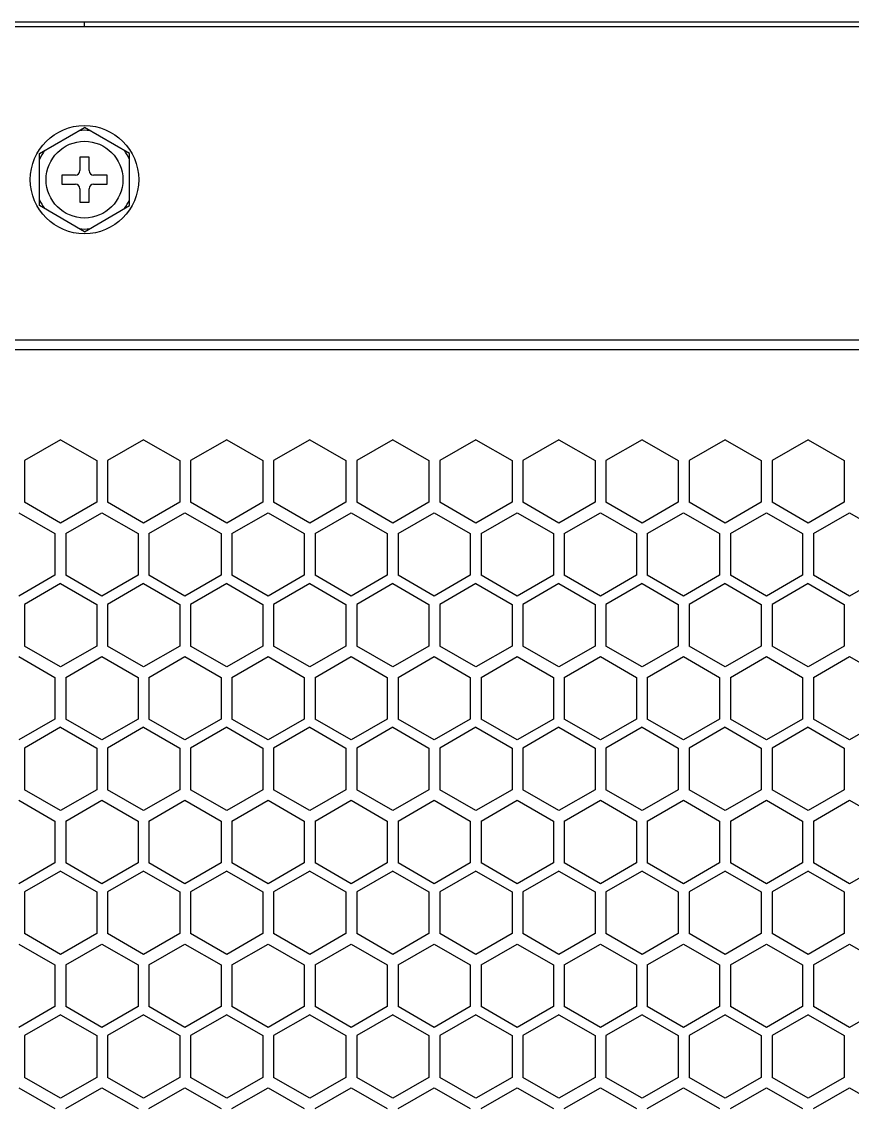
# Model space of a CAD drawing. Header units: millimetres. Extents: x 55614 to 110757, y -66981 to -47484.
# Drawn here: x 90117.4 to 90209.4, y -55846.1 to -55726.2 of the extents above; entities that cross this region are included whole.
import ezdxf

# ---------------------------------------------------------------- set-up
doc = ezdxf.new("R2010")
doc.units = ezdxf.units.MM
for name, color, linetype in [('2401-00336-S-M6-12HWM_0', 7, 'Continuous'), ('4209-0510_0', 7, 'Continuous'), ('4215-0412-2_0', 7, 'Continuous'), ('YT-50-01_AF0_1_0', 7, 'Continuous')]:
    doc.layers.add(name, color=color, linetype=linetype)
doc.layers.add('THICK', color=7, linetype='Continuous', lineweight=0)

# ---------------------------------------------------------------- blocks, each defined once
blk = doc.blocks.new('2-1725')
at = {"layer": '2401-00336-S-M6-12HWM_0', "color": 7, "linetype": 'Continuous'}
for p, q in [((-16737.13, -71605.56), (-16732.13, -71602.67)), ((-16727.13, -71605.56), (-16732.13, -71602.67)), ((-16737.13, -71611.33), (-16737.13, -71605.56)), ((-16727.13, -71611.33), (-16727.13, -71605.56)), ((-16732.63, -71605.95), (-16732.63, -71607.45)), ((-16731.63, -71605.95), (-16732.63, -71605.95)), ((-16731.63, -71607.45), (-16731.63, -71605.95)), ((-16734.63, -71607.95), (-16734.63, -71608.95)), ((-16733.13, -71607.95), (-16734.63, -71607.95)), ((-16729.63, -71607.95), (-16731.13, -71607.95)), ((-16729.63, -71608.95), (-16729.63, -71607.95)), ((-16734.63, -71608.95), (-16733.13, -71608.95)), ((-16732.63, -71609.45), (-16732.63, -71610.95)), ((-16731.63, -71610.95), (-16731.63, -71609.45)), ((-16731.13, -71608.95), (-16729.63, -71608.95)), ((-16732.13, -71614.22), (-16737.13, -71611.33)), ((-16732.63, -71610.95), (-16731.63, -71610.95)), ((-16732.13, -71614.22), (-16727.13, -71611.33))]:
    blk.add_line(p, q, dxfattribs=at)
for radius in [6, 4.25]:
    blk.add_circle((-16732.13, -71608.45), radius, dxfattribs=at)
for centre, radius, start, end in [((-16732.13, -71608.45), 5.47, 84.0076, 95.9924), ((-16732.13, -71608.45), 5.47, 144.0076, 155.9924), ((-16732.13, -71608.45), 5.47, 24.0076, 35.9924), ((-16733.13, -71607.45), 0.5, 270, 0), ((-16731.13, -71607.45), 0.5, 180, 270), ((-16733.13, -71609.45), 0.5, 0, 90), ((-16731.13, -71609.45), 0.5, 90, 180), ((-16732.13, -71608.45), 5.47, 204.0076, 215.9924), ((-16732.13, -71608.45), 5.47, 324.0076, 335.9924), ((-16732.13, -71608.45), 5.47, 264.0076, 275.9924)]:
    blk.add_arc(centre, radius, start, end, dxfattribs=at)
at = {"layer": '4209-0510_0', "color": 7, "linetype": 'Continuous'}
blk.add_line((-16428.73, -71626.23), (-17034.73, -71626.23), dxfattribs=at)
at = {"layer": '4215-0412-2_0', "color": 7, "linetype": 'Continuous'}
for p, q in [((-17075.08, -71591.47), (-16387.28, -71591.47)), ((-17042.18, -71627.27), (-16420.18, -71627.27)), ((-16734.78, -71637.27), (-16738.78, -71639.58)), ((-16734.78, -71637.27), (-16730.78, -71639.58)), ((-16725.58, -71637.27), (-16729.58, -71639.58)), ((-16725.58, -71637.27), (-16721.58, -71639.58)), ((-16716.38, -71637.27), (-16720.38, -71639.58)), ((-16716.38, -71637.27), (-16712.38, -71639.58)), ((-16707.18, -71637.27), (-16711.18, -71639.58)), ((-16707.18, -71637.27), (-16703.18, -71639.58)), ((-16697.98, -71637.27), (-16701.98, -71639.58)), ((-16697.98, -71637.27), (-16693.98, -71639.58)), ((-16688.78, -71637.27), (-16692.78, -71639.58)), ((-16688.78, -71637.27), (-16684.78, -71639.58)), ((-16679.58, -71637.27), (-16683.58, -71639.58)), ((-16679.58, -71637.27), (-16675.58, -71639.58)), ((-16670.38, -71637.27), (-16674.38, -71639.58)), ((-16670.38, -71637.27), (-16666.38, -71639.58)), ((-16661.18, -71637.27), (-16665.18, -71639.58)), ((-16661.18, -71637.27), (-16657.18, -71639.58)), ((-16651.98, -71637.27), (-16655.98, -71639.58)), ((-16651.98, -71637.27), (-16647.98, -71639.58)), ((-16738.78, -71639.58), (-16738.78, -71644.2)), ((-16730.78, -71639.58), (-16730.78, -71644.2)), ((-16729.58, -71639.58), (-16729.58, -71644.2)), ((-16721.58, -71639.58), (-16721.58, -71644.2)), ((-16720.38, -71639.58), (-16720.38, -71644.2)), ((-16712.38, -71639.58), (-16712.38, -71644.2)), ((-16711.18, -71639.58), (-16711.18, -71644.2)), ((-16703.18, -71639.58), (-16703.18, -71644.2)), ((-16701.98, -71639.58), (-16701.98, -71644.2)), ((-16693.98, -71639.58), (-16693.98, -71644.2)), ((-16692.78, -71639.58), (-16692.78, -71644.2)), ((-16684.78, -71639.58), (-16684.78, -71644.2)), ((-16683.58, -71639.58), (-16683.58, -71644.2)), ((-16675.58, -71639.58), (-16675.58, -71644.2)), ((-16674.38, -71639.58), (-16674.38, -71644.2)), ((-16666.38, -71639.58), (-16666.38, -71644.2)), ((-16665.18, -71639.58), (-16665.18, -71644.2)), ((-16657.18, -71639.58), (-16657.18, -71644.2)), ((-16655.98, -71639.58), (-16655.98, -71644.2)), ((-16647.98, -71639.58), (-16647.98, -71644.2)), ((-16734.78, -71646.51), (-16738.78, -71644.2)), ((-16730.78, -71644.2), (-16734.78, -71646.51)), ((-16725.58, -71646.51), (-16729.58, -71644.2)), ((-16721.58, -71644.2), (-16725.58, -71646.51)), ((-16716.38, -71646.51), (-16720.38, -71644.2)), ((-16712.38, -71644.2), (-16716.38, -71646.51)), ((-16707.18, -71646.51), (-16711.18, -71644.2)), ((-16703.18, -71644.2), (-16707.18, -71646.51)), ((-16697.98, -71646.51), (-16701.98, -71644.2)), ((-16693.98, -71644.2), (-16697.98, -71646.51)), ((-16688.78, -71646.51), (-16692.78, -71644.2)), ((-16684.78, -71644.2), (-16688.78, -71646.51)), ((-16679.58, -71646.51), (-16683.58, -71644.2)), ((-16675.58, -71644.2), (-16679.58, -71646.51)), ((-16670.38, -71646.51), (-16674.38, -71644.2)), ((-16666.38, -71644.2), (-16670.38, -71646.51)), ((-16661.18, -71646.51), (-16665.18, -71644.2)), ((-16657.18, -71644.2), (-16661.18, -71646.51)), ((-16651.98, -71646.51), (-16655.98, -71644.2)), ((-16647.98, -71644.2), (-16651.98, -71646.51)), ((-16739.4, -71645.36), (-16735.4, -71647.67)), ((-16734.2, -71647.67), (-16730.2, -71645.36)), ((-16730.2, -71645.36), (-16726.2, -71647.67)), ((-16725, -71647.67), (-16721, -71645.36)), ((-16721, -71645.36), (-16717, -71647.67)), ((-16715.8, -71647.67), (-16711.8, -71645.36)), ((-16711.8, -71645.36), (-16707.8, -71647.67)), ((-16706.6, -71647.67), (-16702.6, -71645.36)), ((-16702.6, -71645.36), (-16698.6, -71647.67)), ((-16697.4, -71647.67), (-16693.4, -71645.36)), ((-16693.4, -71645.36), (-16689.4, -71647.67)), ((-16688.2, -71647.67), (-16684.2, -71645.36)), ((-16684.2, -71645.36), (-16680.2, -71647.67)), ((-16679, -71647.67), (-16675, -71645.36)), ((-16675, -71645.36), (-16671, -71647.67)), ((-16669.8, -71647.67), (-16665.8, -71645.36)), ((-16665.8, -71645.36), (-16661.8, -71647.67)), ((-16660.6, -71647.67), (-16656.6, -71645.36)), ((-16656.6, -71645.36), (-16652.6, -71647.67)), ((-16651.4, -71647.67), (-16647.4, -71645.36)), ((-16647.4, -71645.36), (-16643.4, -71647.67)), ((-16735.4, -71647.67), (-16735.4, -71652.29)), ((-16734.2, -71647.67), (-16734.2, -71652.29)), ((-16726.2, -71647.67), (-16726.2, -71652.29)), ((-16725, -71647.67), (-16725, -71652.29)), ((-16717, -71647.67), (-16717, -71652.29)), ((-16715.8, -71647.67), (-16715.8, -71652.29)), ((-16707.8, -71647.67), (-16707.8, -71652.29)), ((-16706.6, -71647.67), (-16706.6, -71652.29)), ((-16698.6, -71647.67), (-16698.6, -71652.29)), ((-16697.4, -71647.67), (-16697.4, -71652.29)), ((-16689.4, -71647.67), (-16689.4, -71652.29)), ((-16688.2, -71647.67), (-16688.2, -71652.29)), ((-16680.2, -71647.67), (-16680.2, -71652.29)), ((-16679, -71647.67), (-16679, -71652.29)), ((-16671, -71647.67), (-16671, -71652.29)), ((-16669.8, -71647.67), (-16669.8, -71652.29)), ((-16661.8, -71647.67), (-16661.8, -71652.29)), ((-16660.6, -71647.67), (-16660.6, -71652.29)), ((-16652.6, -71647.67), (-16652.6, -71652.29)), ((-16651.4, -71647.67), (-16651.4, -71652.29)), ((-16735.4, -71652.29), (-16739.4, -71654.6)), ((-16730.2, -71654.6), (-16734.2, -71652.29)), ((-16726.2, -71652.29), (-16730.2, -71654.6)), ((-16721, -71654.6), (-16725, -71652.29)), ((-16717, -71652.29), (-16721, -71654.6)), ((-16711.8, -71654.6), (-16715.8, -71652.29)), ((-16707.8, -71652.29), (-16711.8, -71654.6)), ((-16702.6, -71654.6), (-16706.6, -71652.29)), ((-16698.6, -71652.29), (-16702.6, -71654.6)), ((-16693.4, -71654.6), (-16697.4, -71652.29)), ((-16689.4, -71652.29), (-16693.4, -71654.6)), ((-16684.2, -71654.6), (-16688.2, -71652.29)), ((-16680.2, -71652.29), (-16684.2, -71654.6)), ((-16675, -71654.6), (-16679, -71652.29)), ((-16671, -71652.29), (-16675, -71654.6)), ((-16665.8, -71654.6), (-16669.8, -71652.29)), ((-16661.8, -71652.29), (-16665.8, -71654.6)), ((-16656.6, -71654.6), (-16660.6, -71652.29)), ((-16652.6, -71652.29), (-16656.6, -71654.6)), ((-16647.4, -71654.6), (-16651.4, -71652.29)), ((-16643.4, -71652.29), (-16647.4, -71654.6)), ((-16734.78, -71653.2), (-16738.78, -71655.51)), ((-16734.78, -71653.2), (-16730.78, -71655.51)), ((-16725.58, -71653.2), (-16729.58, -71655.51)), ((-16725.58, -71653.2), (-16721.58, -71655.51)), ((-16716.38, -71653.2), (-16720.38, -71655.51)), ((-16716.38, -71653.2), (-16712.38, -71655.51)), ((-16707.18, -71653.2), (-16711.18, -71655.51)), ((-16707.18, -71653.2), (-16703.18, -71655.51)), ((-16697.98, -71653.2), (-16701.98, -71655.51)), ((-16697.98, -71653.2), (-16693.98, -71655.51)), ((-16688.78, -71653.2), (-16692.78, -71655.51)), ((-16688.78, -71653.2), (-16684.78, -71655.51)), ((-16679.58, -71653.2), (-16683.58, -71655.51)), ((-16679.58, -71653.2), (-16675.58, -71655.51)), ((-16670.38, -71653.2), (-16674.38, -71655.51)), ((-16670.38, -71653.2), (-16666.38, -71655.51)), ((-16661.18, -71653.2), (-16665.18, -71655.51)), ((-16661.18, -71653.2), (-16657.18, -71655.51)), ((-16651.98, -71653.2), (-16655.98, -71655.51)), ((-16651.98, -71653.2), (-16647.98, -71655.51)), ((-16738.78, -71655.51), (-16738.78, -71660.13)), ((-16730.78, -71655.51), (-16730.78, -71660.13)), ((-16729.58, -71655.51), (-16729.58, -71660.13)), ((-16721.58, -71655.51), (-16721.58, -71660.13)), ((-16720.38, -71655.51), (-16720.38, -71660.13)), ((-16712.38, -71655.51), (-16712.38, -71660.13)), ((-16711.18, -71655.51), (-16711.18, -71660.13)), ((-16703.18, -71655.51), (-16703.18, -71660.13)), ((-16701.98, -71655.51), (-16701.98, -71660.13)), ((-16693.98, -71655.51), (-16693.98, -71660.13)), ((-16692.78, -71655.51), (-16692.78, -71660.13)), ((-16684.78, -71655.51), (-16684.78, -71660.13)), ((-16683.58, -71655.51), (-16683.58, -71660.13)), ((-16675.58, -71655.51), (-16675.58, -71660.13)), ((-16674.38, -71655.51), (-16674.38, -71660.13)), ((-16666.38, -71655.51), (-16666.38, -71660.13)), ((-16665.18, -71655.51), (-16665.18, -71660.13)), ((-16657.18, -71655.51), (-16657.18, -71660.13)), ((-16655.98, -71655.51), (-16655.98, -71660.13)), ((-16647.98, -71655.51), (-16647.98, -71660.13)), ((-16734.78, -71662.44), (-16738.78, -71660.13)), ((-16730.78, -71660.13), (-16734.78, -71662.44)), ((-16725.58, -71662.44), (-16729.58, -71660.13)), ((-16721.58, -71660.13), (-16725.58, -71662.44)), ((-16716.38, -71662.44), (-16720.38, -71660.13)), ((-16712.38, -71660.13), (-16716.38, -71662.44)), ((-16707.18, -71662.44), (-16711.18, -71660.13)), ((-16703.18, -71660.13), (-16707.18, -71662.44)), ((-16697.98, -71662.44), (-16701.98, -71660.13)), ((-16693.98, -71660.13), (-16697.98, -71662.44)), ((-16688.78, -71662.44), (-16692.78, -71660.13)), ((-16684.78, -71660.13), (-16688.78, -71662.44)), ((-16679.58, -71662.44), (-16683.58, -71660.13)), ((-16675.58, -71660.13), (-16679.58, -71662.44)), ((-16670.38, -71662.44), (-16674.38, -71660.13)), ((-16666.38, -71660.13), (-16670.38, -71662.44)), ((-16661.18, -71662.44), (-16665.18, -71660.13)), ((-16657.18, -71660.13), (-16661.18, -71662.44)), ((-16651.98, -71662.44), (-16655.98, -71660.13)), ((-16647.98, -71660.13), (-16651.98, -71662.44)), ((-16739.4, -71661.29), (-16735.4, -71663.6)), ((-16734.2, -71663.6), (-16730.2, -71661.29)), ((-16730.2, -71661.29), (-16726.2, -71663.6)), ((-16725, -71663.6), (-16721, -71661.29)), ((-16721, -71661.29), (-16717, -71663.6)), ((-16715.8, -71663.6), (-16711.8, -71661.29)), ((-16711.8, -71661.29), (-16707.8, -71663.6)), ((-16706.6, -71663.6), (-16702.6, -71661.29)), ((-16702.6, -71661.29), (-16698.6, -71663.6)), ((-16697.4, -71663.6), (-16693.4, -71661.29)), ((-16693.4, -71661.29), (-16689.4, -71663.6)), ((-16688.2, -71663.6), (-16684.2, -71661.29)), ((-16684.2, -71661.29), (-16680.2, -71663.6)), ((-16679, -71663.6), (-16675, -71661.29)), ((-16675, -71661.29), (-16671, -71663.6)), ((-16669.8, -71663.6), (-16665.8, -71661.29)), ((-16665.8, -71661.29), (-16661.8, -71663.6)), ((-16660.6, -71663.6), (-16656.6, -71661.29)), ((-16656.6, -71661.29), (-16652.6, -71663.6)), ((-16651.4, -71663.6), (-16647.4, -71661.29)), ((-16647.4, -71661.29), (-16643.4, -71663.6)), ((-16735.4, -71663.6), (-16735.4, -71668.22)), ((-16734.2, -71663.6), (-16734.2, -71668.22)), ((-16726.2, -71663.6), (-16726.2, -71668.22)), ((-16725, -71663.6), (-16725, -71668.22)), ((-16717, -71663.6), (-16717, -71668.22)), ((-16715.8, -71663.6), (-16715.8, -71668.22)), ((-16707.8, -71663.6), (-16707.8, -71668.22)), ((-16706.6, -71663.6), (-16706.6, -71668.22)), ((-16698.6, -71663.6), (-16698.6, -71668.22)), ((-16697.4, -71663.6), (-16697.4, -71668.22)), ((-16689.4, -71663.6), (-16689.4, -71668.22)), ((-16688.2, -71663.6), (-16688.2, -71668.22)), ((-16680.2, -71663.6), (-16680.2, -71668.22)), ((-16679, -71663.6), (-16679, -71668.22)), ((-16671, -71663.6), (-16671, -71668.22)), ((-16669.8, -71663.6), (-16669.8, -71668.22)), ((-16661.8, -71663.6), (-16661.8, -71668.22)), ((-16660.6, -71663.6), (-16660.6, -71668.22)), ((-16652.6, -71663.6), (-16652.6, -71668.22)), ((-16651.4, -71663.6), (-16651.4, -71668.22)), ((-16735.4, -71668.22), (-16739.4, -71670.53)), ((-16730.2, -71670.53), (-16734.2, -71668.22)), ((-16726.2, -71668.22), (-16730.2, -71670.53)), ((-16721, -71670.53), (-16725, -71668.22)), ((-16717, -71668.22), (-16721, -71670.53)), ((-16711.8, -71670.53), (-16715.8, -71668.22)), ((-16707.8, -71668.22), (-16711.8, -71670.53)), ((-16702.6, -71670.53), (-16706.6, -71668.22)), ((-16698.6, -71668.22), (-16702.6, -71670.53)), ((-16693.4, -71670.53), (-16697.4, -71668.22)), ((-16689.4, -71668.22), (-16693.4, -71670.53)), ((-16684.2, -71670.53), (-16688.2, -71668.22)), ((-16680.2, -71668.22), (-16684.2, -71670.53)), ((-16675, -71670.53), (-16679, -71668.22)), ((-16671, -71668.22), (-16675, -71670.53)), ((-16665.8, -71670.53), (-16669.8, -71668.22)), ((-16661.8, -71668.22), (-16665.8, -71670.53)), ((-16656.6, -71670.53), (-16660.6, -71668.22)), ((-16652.6, -71668.22), (-16656.6, -71670.53)), ((-16647.4, -71670.53), (-16651.4, -71668.22)), ((-16643.4, -71668.22), (-16647.4, -71670.53)), ((-16734.78, -71669.13), (-16738.78, -71671.44)), ((-16734.78, -71669.13), (-16730.78, -71671.44)), ((-16725.58, -71669.13), (-16729.58, -71671.44)), ((-16725.58, -71669.13), (-16721.58, -71671.44)), ((-16716.38, -71669.13), (-16720.38, -71671.44)), ((-16716.38, -71669.13), (-16712.38, -71671.44)), ((-16707.18, -71669.13), (-16711.18, -71671.44)), ((-16707.18, -71669.13), (-16703.18, -71671.44)), ((-16697.98, -71669.13), (-16701.98, -71671.44)), ((-16697.98, -71669.13), (-16693.98, -71671.44)), ((-16688.78, -71669.13), (-16692.78, -71671.44)), ((-16688.78, -71669.13), (-16684.78, -71671.44)), ((-16679.58, -71669.13), (-16683.58, -71671.44)), ((-16679.58, -71669.13), (-16675.58, -71671.44)), ((-16670.38, -71669.13), (-16674.38, -71671.44)), ((-16670.38, -71669.13), (-16666.38, -71671.44)), ((-16661.18, -71669.13), (-16665.18, -71671.44)), ((-16661.18, -71669.13), (-16657.18, -71671.44)), ((-16651.98, -71669.13), (-16655.98, -71671.44)), ((-16651.98, -71669.13), (-16647.98, -71671.44)), ((-16738.78, -71671.44), (-16738.78, -71676.06)), ((-16730.78, -71671.44), (-16730.78, -71676.06)), ((-16729.58, -71671.44), (-16729.58, -71676.06)), ((-16721.58, -71671.44), (-16721.58, -71676.06)), ((-16720.38, -71671.44), (-16720.38, -71676.06)), ((-16712.38, -71671.44), (-16712.38, -71676.06)), ((-16711.18, -71671.44), (-16711.18, -71676.06)), ((-16703.18, -71671.44), (-16703.18, -71676.06)), ((-16701.98, -71671.44), (-16701.98, -71676.06)), ((-16693.98, -71671.44), (-16693.98, -71676.06)), ((-16692.78, -71671.44), (-16692.78, -71676.06)), ((-16684.78, -71671.44), (-16684.78, -71676.06)), ((-16683.58, -71671.44), (-16683.58, -71676.06)), ((-16675.58, -71671.44), (-16675.58, -71676.06)), ((-16674.38, -71671.44), (-16674.38, -71676.06)), ((-16666.38, -71671.44), (-16666.38, -71676.06)), ((-16665.18, -71671.44), (-16665.18, -71676.06)), ((-16657.18, -71671.44), (-16657.18, -71676.06)), ((-16655.98, -71671.44), (-16655.98, -71676.06)), ((-16647.98, -71671.44), (-16647.98, -71676.06)), ((-16734.78, -71678.37), (-16738.78, -71676.06)), ((-16730.78, -71676.06), (-16734.78, -71678.37)), ((-16725.58, -71678.37), (-16729.58, -71676.06)), ((-16721.58, -71676.06), (-16725.58, -71678.37)), ((-16716.38, -71678.37), (-16720.38, -71676.06)), ((-16712.38, -71676.06), (-16716.38, -71678.37)), ((-16707.18, -71678.37), (-16711.18, -71676.06)), ((-16703.18, -71676.06), (-16707.18, -71678.37)), ((-16697.98, -71678.37), (-16701.98, -71676.06)), ((-16693.98, -71676.06), (-16697.98, -71678.37)), ((-16688.78, -71678.37), (-16692.78, -71676.06)), ((-16684.78, -71676.06), (-16688.78, -71678.37)), ((-16679.58, -71678.37), (-16683.58, -71676.06)), ((-16675.58, -71676.06), (-16679.58, -71678.37)), ((-16670.38, -71678.37), (-16674.38, -71676.06)), ((-16666.38, -71676.06), (-16670.38, -71678.37)), ((-16661.18, -71678.37), (-16665.18, -71676.06)), ((-16657.18, -71676.06), (-16661.18, -71678.37)), ((-16651.98, -71678.37), (-16655.98, -71676.06)), ((-16647.98, -71676.06), (-16651.98, -71678.37)), ((-16739.4, -71677.22), (-16735.4, -71679.53)), ((-16734.2, -71679.53), (-16730.2, -71677.22)), ((-16730.2, -71677.22), (-16726.2, -71679.53)), ((-16725, -71679.53), (-16721, -71677.22)), ((-16721, -71677.22), (-16717, -71679.53)), ((-16715.8, -71679.53), (-16711.8, -71677.22)), ((-16711.8, -71677.22), (-16707.8, -71679.53)), ((-16706.6, -71679.53), (-16702.6, -71677.22)), ((-16702.6, -71677.22), (-16698.6, -71679.53)), ((-16697.4, -71679.53), (-16693.4, -71677.22)), ((-16693.4, -71677.22), (-16689.4, -71679.53)), ((-16688.2, -71679.53), (-16684.2, -71677.22)), ((-16684.2, -71677.22), (-16680.2, -71679.53)), ((-16679, -71679.53), (-16675, -71677.22)), ((-16675, -71677.22), (-16671, -71679.53)), ((-16669.8, -71679.53), (-16665.8, -71677.22)), ((-16665.8, -71677.22), (-16661.8, -71679.53)), ((-16660.6, -71679.53), (-16656.6, -71677.22)), ((-16656.6, -71677.22), (-16652.6, -71679.53)), ((-16651.4, -71679.53), (-16647.4, -71677.22)), ((-16647.4, -71677.22), (-16643.4, -71679.53)), ((-16735.4, -71679.53), (-16735.4, -71684.15)), ((-16734.2, -71679.53), (-16734.2, -71684.15)), ((-16726.2, -71679.53), (-16726.2, -71684.15)), ((-16725, -71679.53), (-16725, -71684.15)), ((-16717, -71679.53), (-16717, -71684.15)), ((-16715.8, -71679.53), (-16715.8, -71684.15)), ((-16707.8, -71679.53), (-16707.8, -71684.15)), ((-16706.6, -71679.53), (-16706.6, -71684.15)), ((-16698.6, -71679.53), (-16698.6, -71684.15)), ((-16697.4, -71679.53), (-16697.4, -71684.15)), ((-16689.4, -71679.53), (-16689.4, -71684.15)), ((-16688.2, -71679.53), (-16688.2, -71684.15)), ((-16680.2, -71679.53), (-16680.2, -71684.15)), ((-16679, -71679.53), (-16679, -71684.15)), ((-16671, -71679.53), (-16671, -71684.15)), ((-16669.8, -71679.53), (-16669.8, -71684.15)), ((-16661.8, -71679.53), (-16661.8, -71684.15)), ((-16660.6, -71679.53), (-16660.6, -71684.15)), ((-16652.6, -71679.53), (-16652.6, -71684.15)), ((-16651.4, -71679.53), (-16651.4, -71684.15)), ((-16735.4, -71684.15), (-16739.4, -71686.46)), ((-16730.2, -71686.46), (-16734.2, -71684.15)), ((-16726.2, -71684.15), (-16730.2, -71686.46)), ((-16721, -71686.46), (-16725, -71684.15)), ((-16717, -71684.15), (-16721, -71686.46)), ((-16711.8, -71686.46), (-16715.8, -71684.15)), ((-16707.8, -71684.15), (-16711.8, -71686.46)), ((-16702.6, -71686.46), (-16706.6, -71684.15)), ((-16698.6, -71684.15), (-16702.6, -71686.46)), ((-16693.4, -71686.46), (-16697.4, -71684.15)), ((-16689.4, -71684.15), (-16693.4, -71686.46)), ((-16684.2, -71686.46), (-16688.2, -71684.15)), ((-16680.2, -71684.15), (-16684.2, -71686.46)), ((-16675, -71686.46), (-16679, -71684.15)), ((-16671, -71684.15), (-16675, -71686.46)), ((-16665.8, -71686.46), (-16669.8, -71684.15)), ((-16661.8, -71684.15), (-16665.8, -71686.46)), ((-16656.6, -71686.46), (-16660.6, -71684.15)), ((-16652.6, -71684.15), (-16656.6, -71686.46)), ((-16647.4, -71686.46), (-16651.4, -71684.15)), ((-16643.4, -71684.15), (-16647.4, -71686.46)), ((-16734.78, -71685.06), (-16738.78, -71687.37)), ((-16734.78, -71685.06), (-16730.78, -71687.37)), ((-16725.58, -71685.06), (-16729.58, -71687.37)), ((-16725.58, -71685.06), (-16721.58, -71687.37)), ((-16716.38, -71685.06), (-16720.38, -71687.37)), ((-16716.38, -71685.06), (-16712.38, -71687.37)), ((-16707.18, -71685.06), (-16711.18, -71687.37)), ((-16707.18, -71685.06), (-16703.18, -71687.37)), ((-16697.98, -71685.06), (-16701.98, -71687.37)), ((-16697.98, -71685.06), (-16693.98, -71687.37)), ((-16688.78, -71685.06), (-16692.78, -71687.37)), ((-16688.78, -71685.06), (-16684.78, -71687.37)), ((-16679.58, -71685.06), (-16683.58, -71687.37)), ((-16679.58, -71685.06), (-16675.58, -71687.37)), ((-16670.38, -71685.06), (-16674.38, -71687.37)), ((-16670.38, -71685.06), (-16666.38, -71687.37)), ((-16661.18, -71685.06), (-16665.18, -71687.37)), ((-16661.18, -71685.06), (-16657.18, -71687.37)), ((-16651.98, -71685.06), (-16655.98, -71687.37)), ((-16651.98, -71685.06), (-16647.98, -71687.37)), ((-16738.78, -71687.37), (-16738.78, -71691.99)), ((-16730.78, -71687.37), (-16730.78, -71691.99)), ((-16729.58, -71687.37), (-16729.58, -71691.99)), ((-16721.58, -71687.37), (-16721.58, -71691.99)), ((-16720.38, -71687.37), (-16720.38, -71691.99)), ((-16712.38, -71687.37), (-16712.38, -71691.99)), ((-16711.18, -71687.37), (-16711.18, -71691.99)), ((-16703.18, -71687.37), (-16703.18, -71691.99)), ((-16701.98, -71687.37), (-16701.98, -71691.99)), ((-16693.98, -71687.37), (-16693.98, -71691.99)), ((-16692.78, -71687.37), (-16692.78, -71691.99)), ((-16684.78, -71687.37), (-16684.78, -71691.99)), ((-16683.58, -71687.37), (-16683.58, -71691.99)), ((-16675.58, -71687.37), (-16675.58, -71691.99)), ((-16674.38, -71687.37), (-16674.38, -71691.99)), ((-16666.38, -71687.37), (-16666.38, -71691.99)), ((-16665.18, -71687.37), (-16665.18, -71691.99)), ((-16657.18, -71687.37), (-16657.18, -71691.99)), ((-16655.98, -71687.37), (-16655.98, -71691.99)), ((-16647.98, -71687.37), (-16647.98, -71691.99)), ((-16734.78, -71694.3), (-16738.78, -71691.99)), ((-16730.78, -71691.99), (-16734.78, -71694.3)), ((-16725.58, -71694.3), (-16729.58, -71691.99)), ((-16721.58, -71691.99), (-16725.58, -71694.3)), ((-16716.38, -71694.3), (-16720.38, -71691.99)), ((-16712.38, -71691.99), (-16716.38, -71694.3)), ((-16707.18, -71694.3), (-16711.18, -71691.99)), ((-16703.18, -71691.99), (-16707.18, -71694.3)), ((-16697.98, -71694.3), (-16701.98, -71691.99)), ((-16693.98, -71691.99), (-16697.98, -71694.3)), ((-16688.78, -71694.3), (-16692.78, -71691.99)), ((-16684.78, -71691.99), (-16688.78, -71694.3)), ((-16679.58, -71694.3), (-16683.58, -71691.99)), ((-16675.58, -71691.99), (-16679.58, -71694.3)), ((-16670.38, -71694.3), (-16674.38, -71691.99)), ((-16666.38, -71691.99), (-16670.38, -71694.3)), ((-16661.18, -71694.3), (-16665.18, -71691.99)), ((-16657.18, -71691.99), (-16661.18, -71694.3)), ((-16651.98, -71694.3), (-16655.98, -71691.99)), ((-16647.98, -71691.99), (-16651.98, -71694.3)), ((-16739.4, -71693.15), (-16735.4, -71695.46)), ((-16734.2, -71695.46), (-16730.2, -71693.15)), ((-16730.2, -71693.15), (-16726.2, -71695.46)), ((-16725, -71695.46), (-16721, -71693.15)), ((-16721, -71693.15), (-16717, -71695.46)), ((-16715.8, -71695.46), (-16711.8, -71693.15)), ((-16711.8, -71693.15), (-16707.8, -71695.46)), ((-16706.6, -71695.46), (-16702.6, -71693.15)), ((-16702.6, -71693.15), (-16698.6, -71695.46)), ((-16697.4, -71695.46), (-16693.4, -71693.15)), ((-16693.4, -71693.15), (-16689.4, -71695.46)), ((-16688.2, -71695.46), (-16684.2, -71693.15)), ((-16684.2, -71693.15), (-16680.2, -71695.46)), ((-16679, -71695.46), (-16675, -71693.15)), ((-16675, -71693.15), (-16671, -71695.46)), ((-16669.8, -71695.46), (-16665.8, -71693.15)), ((-16665.8, -71693.15), (-16661.8, -71695.46)), ((-16660.6, -71695.46), (-16656.6, -71693.15)), ((-16656.6, -71693.15), (-16652.6, -71695.46)), ((-16651.4, -71695.46), (-16647.4, -71693.15)), ((-16647.4, -71693.15), (-16643.4, -71695.46)), ((-16735.4, -71695.46), (-16735.4, -71700.08)), ((-16734.2, -71695.46), (-16734.2, -71700.08)), ((-16726.2, -71695.46), (-16726.2, -71700.08)), ((-16725, -71695.46), (-16725, -71700.08)), ((-16717, -71695.46), (-16717, -71700.08)), ((-16715.8, -71695.46), (-16715.8, -71700.08)), ((-16707.8, -71695.46), (-16707.8, -71700.08)), ((-16706.6, -71695.46), (-16706.6, -71700.08)), ((-16698.6, -71695.46), (-16698.6, -71700.08)), ((-16697.4, -71695.46), (-16697.4, -71700.08)), ((-16689.4, -71695.46), (-16689.4, -71700.08)), ((-16688.2, -71695.46), (-16688.2, -71700.08)), ((-16680.2, -71695.46), (-16680.2, -71700.08)), ((-16679, -71695.46), (-16679, -71700.08)), ((-16671, -71695.46), (-16671, -71700.08)), ((-16669.8, -71695.46), (-16669.8, -71700.08)), ((-16661.8, -71695.46), (-16661.8, -71700.08)), ((-16660.6, -71695.46), (-16660.6, -71700.08)), ((-16652.6, -71695.46), (-16652.6, -71700.08)), ((-16651.4, -71695.46), (-16651.4, -71700.08)), ((-16735.4, -71700.08), (-16739.4, -71702.39)), ((-16730.2, -71702.39), (-16734.2, -71700.08)), ((-16726.2, -71700.08), (-16730.2, -71702.39)), ((-16721, -71702.39), (-16725, -71700.08)), ((-16717, -71700.08), (-16721, -71702.39)), ((-16711.8, -71702.39), (-16715.8, -71700.08)), ((-16707.8, -71700.08), (-16711.8, -71702.39)), ((-16702.6, -71702.39), (-16706.6, -71700.08)), ((-16698.6, -71700.08), (-16702.6, -71702.39)), ((-16693.4, -71702.39), (-16697.4, -71700.08)), ((-16689.4, -71700.08), (-16693.4, -71702.39)), ((-16684.2, -71702.39), (-16688.2, -71700.08)), ((-16680.2, -71700.08), (-16684.2, -71702.39)), ((-16675, -71702.39), (-16679, -71700.08)), ((-16671, -71700.08), (-16675, -71702.39)), ((-16665.8, -71702.39), (-16669.8, -71700.08)), ((-16661.8, -71700.08), (-16665.8, -71702.39)), ((-16656.6, -71702.39), (-16660.6, -71700.08)), ((-16652.6, -71700.08), (-16656.6, -71702.39)), ((-16647.4, -71702.39), (-16651.4, -71700.08)), ((-16643.4, -71700.08), (-16647.4, -71702.39)), ((-16734.78, -71700.99), (-16738.78, -71703.3)), ((-16734.78, -71700.99), (-16730.78, -71703.3)), ((-16725.58, -71700.99), (-16729.58, -71703.3)), ((-16725.58, -71700.99), (-16721.58, -71703.3)), ((-16716.38, -71700.99), (-16720.38, -71703.3)), ((-16716.38, -71700.99), (-16712.38, -71703.3)), ((-16707.18, -71700.99), (-16711.18, -71703.3)), ((-16707.18, -71700.99), (-16703.18, -71703.3)), ((-16697.98, -71700.99), (-16701.98, -71703.3)), ((-16697.98, -71700.99), (-16693.98, -71703.3)), ((-16688.78, -71700.99), (-16692.78, -71703.3)), ((-16688.78, -71700.99), (-16684.78, -71703.3)), ((-16679.58, -71700.99), (-16683.58, -71703.3)), ((-16679.58, -71700.99), (-16675.58, -71703.3)), ((-16670.38, -71700.99), (-16674.38, -71703.3)), ((-16670.38, -71700.99), (-16666.38, -71703.3)), ((-16661.18, -71700.99), (-16665.18, -71703.3)), ((-16661.18, -71700.99), (-16657.18, -71703.3)), ((-16651.98, -71700.99), (-16655.98, -71703.3)), ((-16651.98, -71700.99), (-16647.98, -71703.3)), ((-16738.78, -71703.3), (-16738.78, -71707.92)), ((-16730.78, -71703.3), (-16730.78, -71707.92)), ((-16729.58, -71703.3), (-16729.58, -71707.92)), ((-16721.58, -71703.3), (-16721.58, -71707.92)), ((-16720.38, -71703.3), (-16720.38, -71707.92)), ((-16712.38, -71703.3), (-16712.38, -71707.92)), ((-16711.18, -71703.3), (-16711.18, -71707.92)), ((-16703.18, -71703.3), (-16703.18, -71707.92)), ((-16701.98, -71703.3), (-16701.98, -71707.92)), ((-16693.98, -71703.3), (-16693.98, -71707.92)), ((-16692.78, -71703.3), (-16692.78, -71707.92)), ((-16684.78, -71703.3), (-16684.78, -71707.92)), ((-16683.58, -71703.3), (-16683.58, -71707.92)), ((-16675.58, -71703.3), (-16675.58, -71707.92)), ((-16674.38, -71703.3), (-16674.38, -71707.92)), ((-16666.38, -71703.3), (-16666.38, -71707.92)), ((-16665.18, -71703.3), (-16665.18, -71707.92)), ((-16657.18, -71703.3), (-16657.18, -71707.92)), ((-16655.98, -71703.3), (-16655.98, -71707.92)), ((-16647.98, -71703.3), (-16647.98, -71707.92)), ((-16734.78, -71710.23), (-16738.78, -71707.92)), ((-16730.78, -71707.92), (-16734.78, -71710.23)), ((-16725.58, -71710.23), (-16729.58, -71707.92)), ((-16721.58, -71707.92), (-16725.58, -71710.23)), ((-16716.38, -71710.23), (-16720.38, -71707.92)), ((-16712.38, -71707.92), (-16716.38, -71710.23)), ((-16707.18, -71710.23), (-16711.18, -71707.92)), ((-16703.18, -71707.92), (-16707.18, -71710.23)), ((-16697.98, -71710.23), (-16701.98, -71707.92)), ((-16693.98, -71707.92), (-16697.98, -71710.23)), ((-16688.78, -71710.23), (-16692.78, -71707.92)), ((-16684.78, -71707.92), (-16688.78, -71710.23)), ((-16679.58, -71710.23), (-16683.58, -71707.92)), ((-16675.58, -71707.92), (-16679.58, -71710.23)), ((-16670.38, -71710.23), (-16674.38, -71707.92)), ((-16666.38, -71707.92), (-16670.38, -71710.23)), ((-16661.18, -71710.23), (-16665.18, -71707.92)), ((-16657.18, -71707.92), (-16661.18, -71710.23)), ((-16651.98, -71710.23), (-16655.98, -71707.92)), ((-16647.98, -71707.92), (-16651.98, -71710.23)), ((-16739.4, -71709.08), (-16735.4, -71711.39)), ((-16734.2, -71711.39), (-16730.2, -71709.08)), ((-16730.2, -71709.08), (-16726.2, -71711.39)), ((-16725, -71711.39), (-16721, -71709.08)), ((-16721, -71709.08), (-16717, -71711.39)), ((-16715.8, -71711.39), (-16711.8, -71709.08)), ((-16711.8, -71709.08), (-16707.8, -71711.39)), ((-16706.6, -71711.39), (-16702.6, -71709.08)), ((-16702.6, -71709.08), (-16698.6, -71711.39)), ((-16697.4, -71711.39), (-16693.4, -71709.08)), ((-16693.4, -71709.08), (-16689.4, -71711.39)), ((-16688.2, -71711.39), (-16684.2, -71709.08)), ((-16684.2, -71709.08), (-16680.2, -71711.39)), ((-16679, -71711.39), (-16675, -71709.08)), ((-16675, -71709.08), (-16671, -71711.39)), ((-16669.8, -71711.39), (-16665.8, -71709.08)), ((-16665.8, -71709.08), (-16661.8, -71711.39)), ((-16660.6, -71711.39), (-16656.6, -71709.08)), ((-16656.6, -71709.08), (-16652.6, -71711.39)), ((-16651.4, -71711.39), (-16647.4, -71709.08)), ((-16647.4, -71709.08), (-16643.4, -71711.39))]:
    blk.add_line(p, q, dxfattribs=at)
at = {"layer": 'YT-50-01_AF0_1_0', "color": 7, "linetype": 'Continuous'}
blk.add_line((-17076.13, -71590.95), (-16388.13, -71590.95), dxfattribs=at)
at = {"layer": 'YT-50-01_AF0_1_0', "color": 5, "linetype": 'Continuous'}
blk.add_line((-16732.13, -71591.47), (-16732.13, -71590.95), dxfattribs=at)
blk = doc.blocks.new('RY76UI67U656')
at = {"layer": 'THICK', "lineweight": -3}
blk.add_blockref('2-1725', (50060.59, -17829.34), dxfattribs=at)

msp = doc.modelspace()

# ---------------------------------------------------------------- block references
at = {"layer": 'THICK', "lineweight": -3}
msp.add_blockref('RY76UI67U656', (56795.929, 33694.033), dxfattribs=at)

doc.saveas('drawing.dxf')
